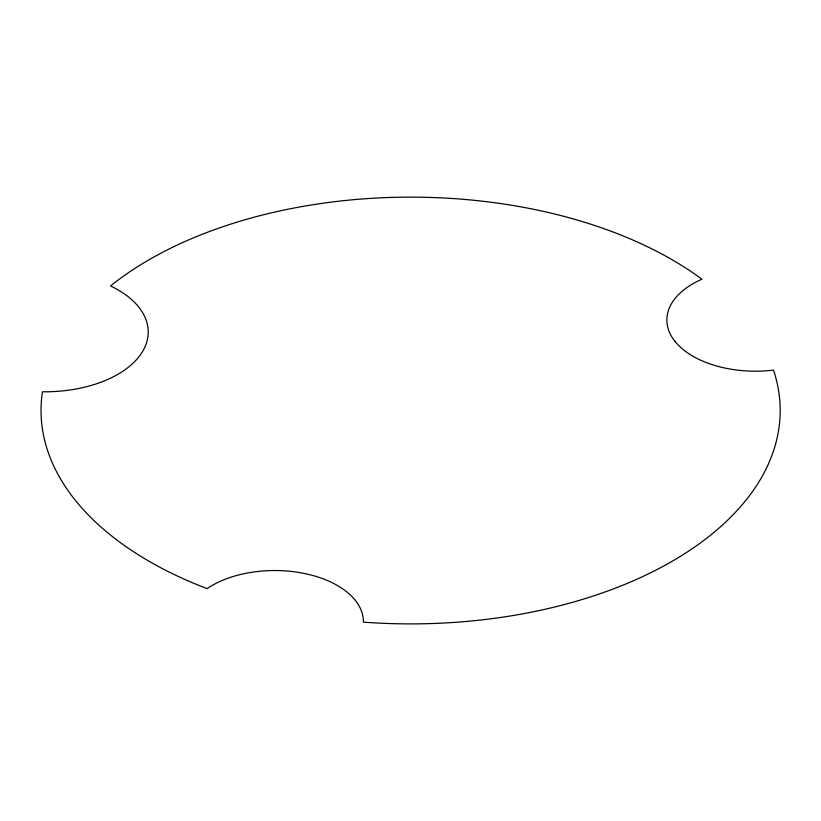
<?xml version="1.0" encoding="UTF-8"?>
<svg xmlns="http://www.w3.org/2000/svg" width="821" height="821" viewBox="0 0 821 821"><rect width="100%" height="100%" fill="white"/><g stroke="black" fill="none" stroke-linecap="round" stroke-linejoin="round"><path stroke-width="1.23" d="M674.821 341.177A88.699 51.21 0 0 0 773.515 370.138A369.583 213.378 0 0 1 363.416 622.144A88.699 51.21 0 0 0 305.597 573.735A88.699 51.21 0 0 0 207.077 588.616A369.583 213.378 0 0 1 42.456 391.781A103.487 59.748 0 0 0 141.746 352.856A103.487 59.748 0 0 0 110.548 285.944A369.583 213.378 0 0 1 701.924 279.202A88.699 51.21 0 0 0 674.821 341.177"/></g></svg>
